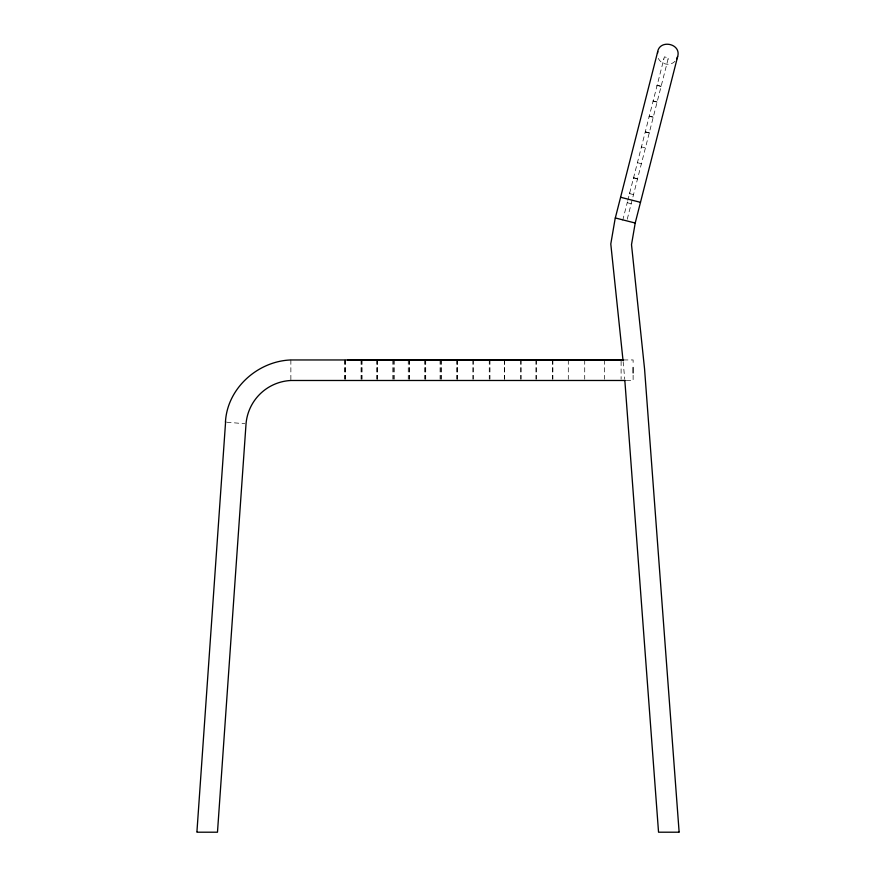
<?xml version="1.0" encoding="UTF-8"?>
<svg xmlns="http://www.w3.org/2000/svg" width="876" height="876" viewBox="0 0 876 876"><rect width="100%" height="100%" fill="white"/><g stroke="black" fill="none" stroke-linecap="round" stroke-linejoin="round"><path stroke-width="0.66" stroke-dasharray="4.38 3.29" d="M622.716 220.347L627.446 201.809M627.785 200.484L664.391 56.852L668.377 57.86L626.701 221.365M629.537 193.585L633.523 194.603L629.494 193.749L629.745 192.775M633.348 178.66L633.578 177.751L637.531 178.846M637.432 162.607L641.363 163.834M641.232 147.715L641.44 146.905L645.415 147.913M645.294 131.761L649.236 132.922M649.061 117.012L649.302 116.059L653.277 117.066M653.31 100.313L653.091 101.189L657.12 101.988M656.945 86.078L657.164 85.202L661.095 86.428M663.647 59.787L663.866 58.9M657.099 85.476L661.128 86.286M649.215 116.409L653.244 117.209M653.168 100.915L657.088 102.142M637.476 179.054L633.6 177.675M668.038 59.185L668.18 58.615M649.28 132.78L645.24 131.969M674.991 61.287C669.855 66.817 659.672 64.222 657.81 56.907M623.559 359.948L633.118 359.948L633.118 365.029M626.296 380.48L633.118 380.48L633.118 372.946M226.742 422.221L244.754 423.71M627.216 202.706L631.191 203.725M623.154 361.613L624.708 378.848M621.106 361.24L621.106 379.209M604.44 359.959L604.44 379.209M584.719 359.959L584.719 379.209M568.294 359.959L568.294 379.209M552.887 359.959L552.887 379.209M552.34 359.959L552.34 379.209M536.462 359.959L536.462 379.209M535.915 359.959L535.915 379.209M521.034 359.959L521.034 379.209M520.826 359.959L520.826 379.209M504.609 359.959L504.609 379.209M504.39 359.959L504.39 379.209M489.969 359.959L489.969 379.209M489.257 359.959L489.257 379.209M473.544 359.959L473.544 379.209M472.832 359.959L472.832 379.209M457.579 359.959L457.579 379.209M457.447 359.959L457.447 379.209M456.505 359.959L456.505 379.209M441.154 359.959L441.154 379.209M441.022 359.959L441.022 379.209M440.08 359.959L440.08 379.209M425.725 359.959L425.725 379.209M425.594 359.959L425.594 379.209M424.674 359.959L424.674 379.209M409.3 359.959L409.3 379.209M409.169 359.959L409.169 379.209M408.249 359.959L408.249 379.209M394.08 359.959L394.08 379.209M393.871 359.959L393.871 379.209M392.82 359.959L392.82 379.209M377.655 359.959L377.655 379.209M377.446 359.959L377.446 379.209M376.395 359.959L376.395 379.209M362.095 359.959L362.095 379.209M361.558 359.959L361.558 379.209M361.054 359.959L361.054 379.209M345.67 359.959L345.67 379.209M345.133 359.959L345.133 379.209M344.629 359.959L344.629 379.209M290.865 359.959L290.865 380.491"/><path stroke-width="1.31" d="M196.947 831.51L225.603 421.663M657.526 53.359C657.986 38.643 682.163 43.055 677.531 57.028L635.21 223.03L631.508 244.667L644.55 368.84L679.108 831.828M225.45 422.123C227.158 388.364 257.73 361.12 290.865 359.959L621.106 359.959M657.734 51.542L615.116 218.759L610.791 243.999L623.011 360.31M676.601 59.163L677.63 56.611M347.728 359.948L623.559 359.948M624.927 380.48L290.865 380.491A47.337 47.337 0 0 0 246.036 423.809L217.478 832.2L196.892 832.2M679.108 832.2L658.544 832.2L624.818 380.217M635.21 223.03L615.313 217.96M620.591 197.264L640.487 202.334M633.118 367.482L633.118 372.946"/></g></svg>
